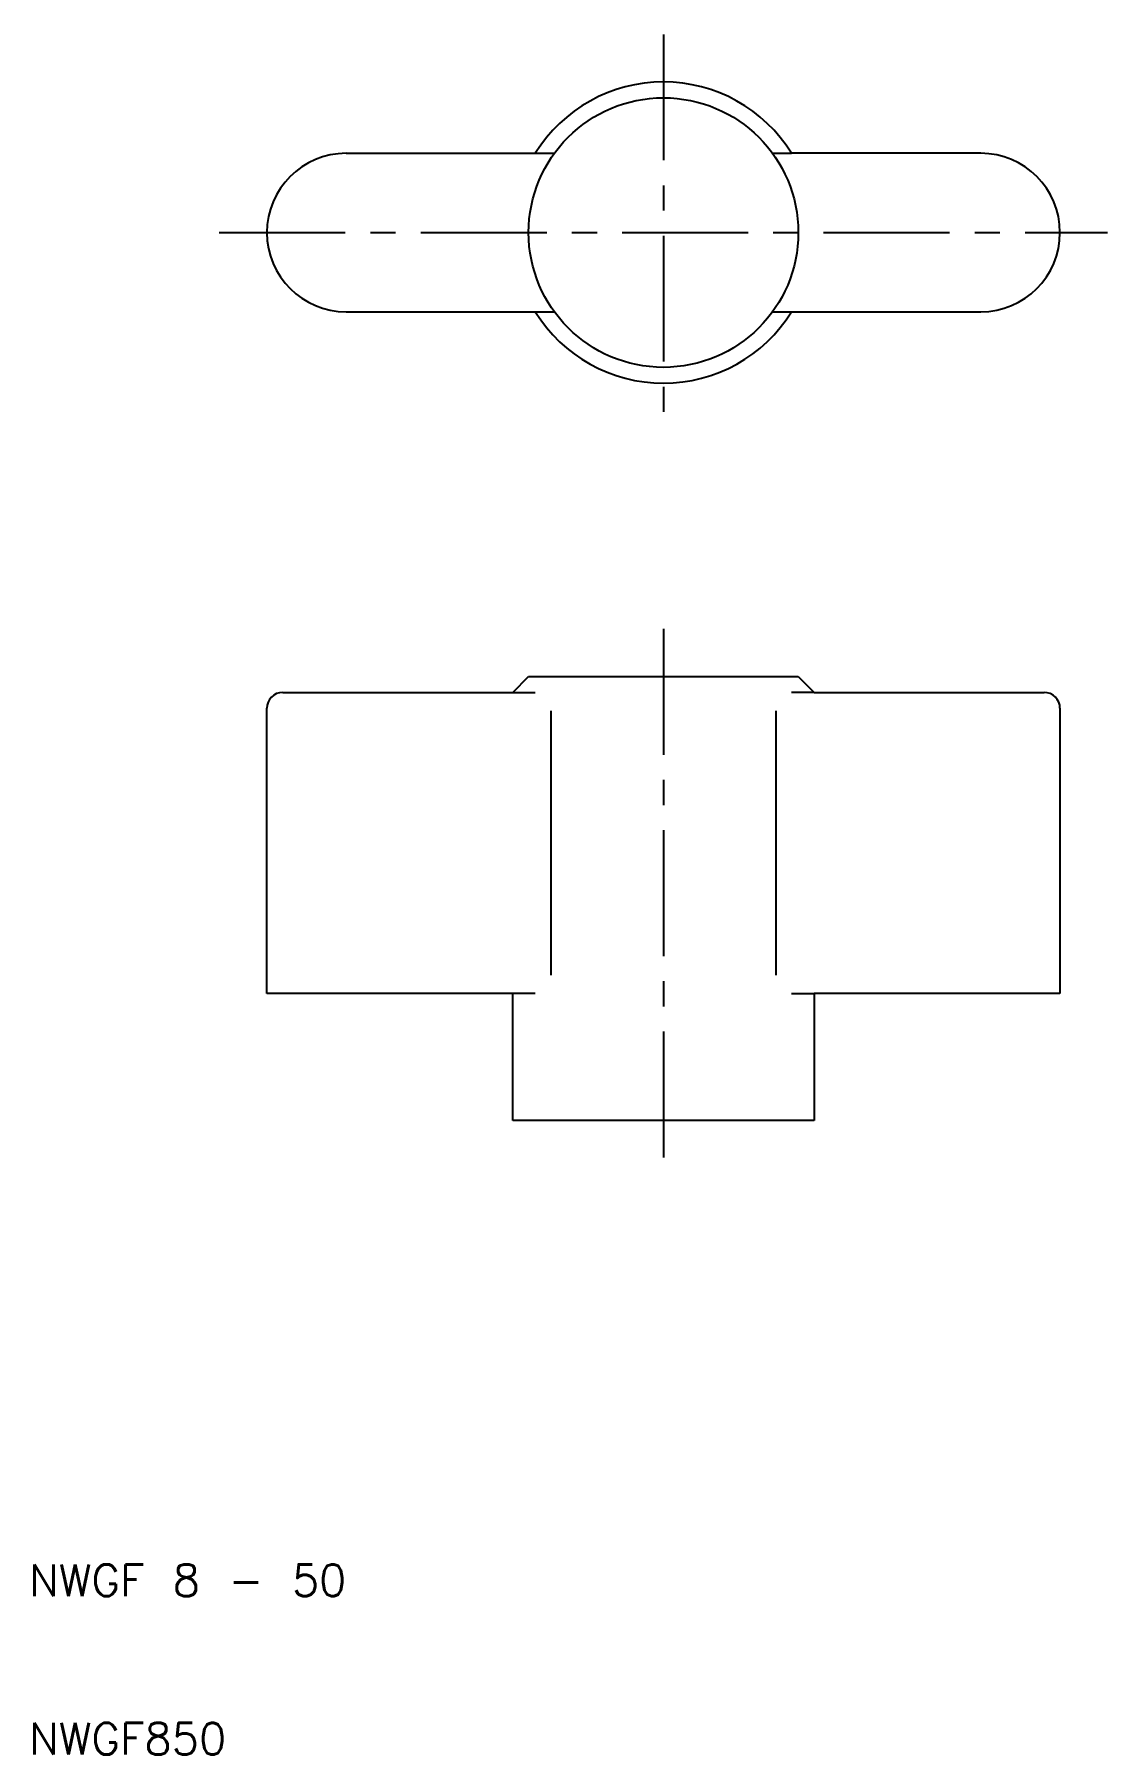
# Model space of a CAD drawing. Extents: x 10 to 78, y 10 to 118.
import ezdxf

# ---------------------------------------------------------------- set-up
doc = ezdxf.new("R2010")
doc.units = 0
doc.header["$LTSCALE"] = 0.25
doc.linetypes.add('CENTER', pattern=[50.8, 31.75, -6.35, 6.35, -6.35])
doc.layers.get('0').update_dxf_attribs({"linetype": 'CONTINUOUS'})
doc.layers.add('CENTER', color=1, linetype='CENTER')
doc.styles.get("Standard").update_dxf_attribs({"font": 'txt.shx', "bigfont": 'extfont.shx'})

msp = doc.modelspace()

# ---------------------------------------------------------------- linework, layer by layer
for p, q in [((30, 111), (41.92, 111)), ((41.92, 111), (43.13, 111)), ((56.87, 111), (58.08, 111)), ((70, 111), (58.08, 111)), ((30, 101), (41.92, 101)), ((41.92, 101), (43.13, 101)), ((56.87, 101), (58.08, 101)), ((58.08, 101), (70, 101)), ((40.5, 77), (41.5, 78)), ((41.5, 78), (58.5, 78)), ((58.5, 78), (59.5, 77)), ((25, 58), (25, 76)), ((26, 77), (40.5, 77)), ((40.5, 77), (41.92, 77)), ((59.5, 77), (58.08, 77)), ((59.5, 77), (74, 77)), ((75, 76), (75, 58)), ((42.91, 75.83), (42.91, 59.17)), ((57.09, 75.83), (57.09, 59.17)), ((40.5, 58), (25, 58)), ((40.5, 50), (40.5, 58)), ((41.92, 58), (40.5, 58)), ((58.08, 58), (59.5, 58)), ((59.5, 58), (59.5, 50)), ((75, 58), (59.5, 58)), ((59.5, 50), (40.5, 50))]:
    msp.add_line(p, q)
msp.add_circle((50, 106), 8.5)
for centre, radius, start, end in [((50, 106), 9.5, 31.7569, 148.2431), ((30, 106), 5, 90, 270), ((70, 106), 5, 270, 90), ((50, 106), 9.5, 211.7569, 328.2431), ((26, 76), 1, 90, 180), ((74, 76), 1, 0, 90)]:
    msp.add_arc(centre, radius, start, end)
at = {"layer": 'CENTER', "color": 1, "linetype": 'CENTER'}
for p, q in [((50, 118.5), (50, 93.5)), ((22, 106), (78, 106)), ((50, 81), (50, 47))]:
    msp.add_line(p, q, dxfattribs=at)

# ---------------------------------------------------------------- texts
for s, p in [('NWGF 8 - 50', (10, 20)), ('NWGF850', (10, 10))]:
    msp.add_text(s, height=2).set_placement(p)

doc.saveas('drawing.dxf')
